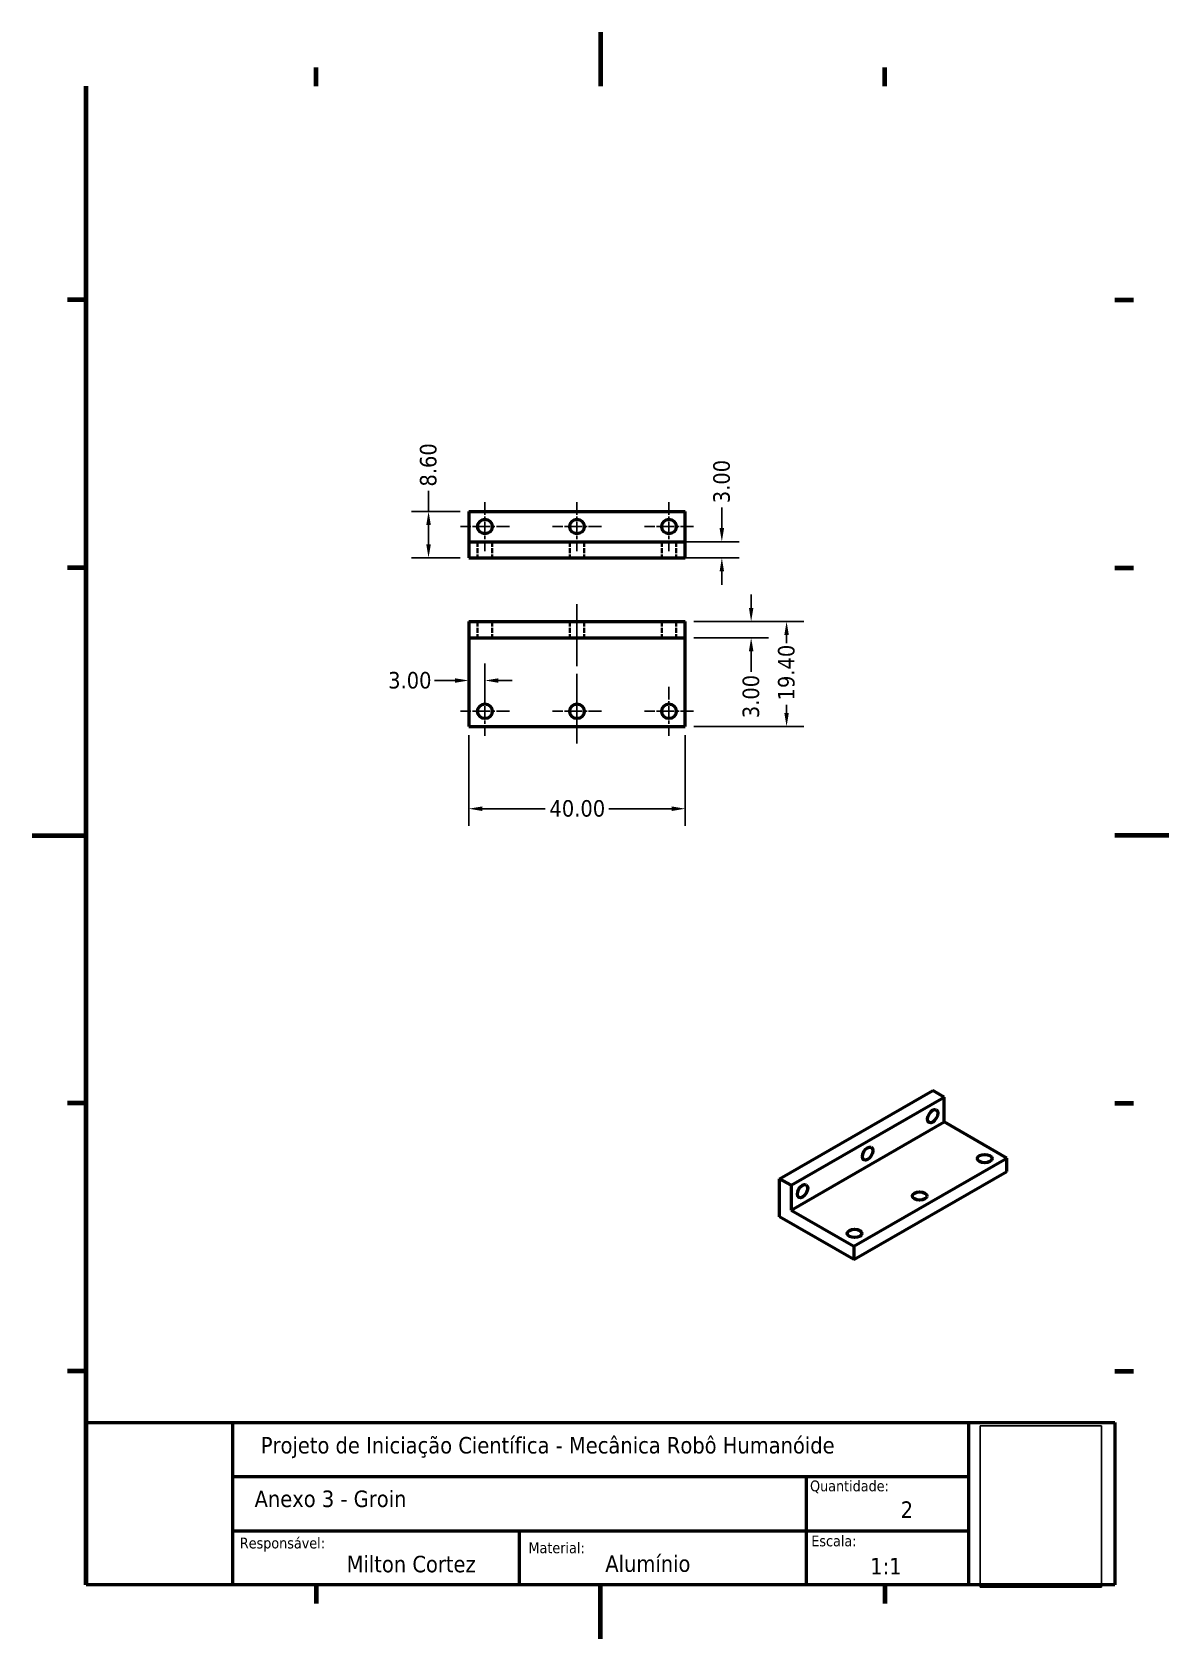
# Model space of a CAD drawing. Header units: millimetres. Extents: x 0 to 210, y 0 to 297.
import ezdxf

# ---------------------------------------------------------------- set-up
doc = ezdxf.new("R2010")
doc.units = ezdxf.units.MM
doc.linetypes.add('CHAIN', pattern=[0.7087, 0.4724, -0.0591, 0.1181, -0.0591])
doc.linetypes.add('DASHED', pattern=[0.2067, 0.1654, -0.0413])
for name, color, linetype, lineweight in [('Border (ANSI)', 7, 'Continuous', 70), ('Center Mark (ANSI)', 7, 'Continuous', 25), ('Centerline (ANSI)', 7, 'Continuous', 25), ('Dimension (ANSI)', 7, 'Continuous', 25), ('Hidden (ANSI)', 7, 'DASHED', 35), ('Title (ANSI)', 7, 'Continuous', 50), ('Visible (ANSI)', 7, 'Continuous', 50)]:
    doc.layers.add(name, color=color, linetype=linetype, lineweight=lineweight)
doc.styles.add('Note Text (ANSI)', font='TAHOMA.TTF')
doc.dimstyles.new('Default - mm (ANSI)', dxfattribs={"dimtxt": 3.048, "dimasz": 2.5, "dimexe": 3.175, "dimexo": 1.6002, "dimgap": 0.8, "dimtad": 0, "dimtoh": 1, "dimrnd": 1e-08, "dimzin": 4, "dimdsep": 46, "dimtxsty": 'Note Text (ANSI)', "dimcen": 0.09, "dimdle": 10, "dimclrd": 256, "dimclre": 256, "dimclrt": 256, "dimadec": 1, "dimazin": 1, "dimtfac": 1, "dimtofl": 0, "dimtmove": 0, "dimatfit": 3, "dimfxl": 0, "dimtolj": 1, "dimtzin": 4, "dimlwd": -1, "dimlwe": -1, "dimarcsym": 0})
picture_1 = doc.add_image_def('image1.bmp', size_in_pixel=(452, 603))

# ---------------------------------------------------------------- blocks, each defined once
blk = doc.blocks.new('Borders Default Border')
at = {"layer": 'Border (ANSI)'}
for p, q in [((52.5, 287), (52.5, 290.45)), ((157.5, 287), (157.5, 290.45)), ((10, 247.5), (6.55, 247.5)), ((200, 247.5), (203.45, 247.5)), ((10, 198), (6.55, 198)), ((200, 198), (203.45, 198)), ((10, 99), (6.55, 99)), ((200, 99), (203.45, 99)), ((10, 49.5), (6.55, 49.5)), ((200, 49.5), (203.45, 49.5)), ((52.5, 10), (52.5, 6.55)), ((157.5, 10), (157.5, 6.55))]:
    blk.add_line(p, q, dxfattribs=at)
at = {"layer": 'Border (ANSI)', "flags": 128}
for points in [[(105, 297), (105, 287)], [(10, 10), (10, 287)], [(0, 148.5), (10, 148.5)], [(210, 148.5), (200, 148.5)], [(105, 0), (105, 10)]]:
    blk.add_lwpolyline(points, dxfattribs=at)
blk = doc.blocks.new('*D5')
at = {"layer": 'Defpoints', "color": 0}
for p in [(80.65, 208.41), (73.23, 199.81), (80.65, 199.81)]:
    blk.add_point(p, dxfattribs=at)
at = {"layer": 'Dimension (ANSI)'}
for p, q in [((73.23, 208.41), (73.23, 212.2)), ((79.05, 208.41), (70.06, 208.41)), ((73.23, 202.31), (73.23, 205.91)), ((79.05, 199.81), (70.06, 199.81))]:
    blk.add_line(p, q, dxfattribs=at)
for points in [[(72.82, 205.91), (73.65, 205.91), (73.23, 208.41)], [(72.82, 202.31), (73.65, 202.31), (73.23, 199.81)]]:
    blk.add_solid(points, dxfattribs=at)
at = {"layer": 'Dimension (ANSI)', "insert": (71.64, 213), "char_height": 3.048, "attachment_point": 1, "rotation": 90, "style": 'Note Text (ANSI)'}
blk.add_mtext('\\A1;8.60', dxfattribs=at)
blk = doc.blocks.new('*D6')
at = {"layer": 'Defpoints', "color": 0}
for p in [(80.65, 168.66), (120.65, 168.66), (120.65, 153.45)]:
    blk.add_point(p, dxfattribs=at)
at = {"layer": 'Dimension (ANSI)'}
for p, q in [((80.65, 167.06), (80.65, 150.28)), ((120.65, 167.06), (120.65, 150.28)), ((83.15, 153.45), (94.77, 153.45)), ((118.15, 153.45), (106.54, 153.45))]:
    blk.add_line(p, q, dxfattribs=at)
for points in [[(83.15, 153.87), (83.15, 153.03), (80.65, 153.45)], [(118.15, 153.87), (118.15, 153.03), (120.65, 153.45)]]:
    blk.add_solid(points, dxfattribs=at)
at = {"layer": 'Dimension (ANSI)', "insert": (95.57, 155.04), "char_height": 3.048, "attachment_point": 1, "style": 'Note Text (ANSI)'}
blk.add_mtext('\\A1;40.00', dxfattribs=at)
blk = doc.blocks.new('*D7')
at = {"layer": 'Defpoints', "color": 0}
for p in [(80.65, 202.81), (80.65, 199.81), (127.42, 199.81)]:
    blk.add_point(p, dxfattribs=at)
at = {"layer": 'Dimension (ANSI)'}
for p, q in [((127.42, 205.31), (127.42, 209.12)), ((82.25, 202.81), (130.59, 202.81)), ((82.25, 199.81), (130.59, 199.81)), ((127.42, 197.31), (127.42, 194.81))]:
    blk.add_line(p, q, dxfattribs=at)
for points in [[(127, 205.31), (127.83, 205.31), (127.42, 202.81)], [(127, 197.31), (127.83, 197.31), (127.42, 199.81)]]:
    blk.add_solid(points, dxfattribs=at)
at = {"layer": 'Dimension (ANSI)', "insert": (125.83, 209.92), "char_height": 3.048, "attachment_point": 1, "rotation": 90, "style": 'Note Text (ANSI)'}
blk.add_mtext('\\A1;3.00', dxfattribs=at)
blk = doc.blocks.new('*D8')
at = {"layer": 'Defpoints', "color": 0}
for p in [(120.65, 188.06), (120.65, 168.66), (139.38, 168.66)]:
    blk.add_point(p, dxfattribs=at)
at = {"layer": 'Dimension (ANSI)'}
for p, q in [((122.25, 188.06), (142.55, 188.06)), ((139.38, 185.56), (139.38, 184.06)), ((139.38, 171.16), (139.38, 172.67)), ((122.25, 168.66), (142.55, 168.66))]:
    blk.add_line(p, q, dxfattribs=at)
for points in [[(138.96, 185.56), (139.79, 185.56), (139.38, 188.06)], [(138.96, 171.16), (139.79, 171.16), (139.38, 168.66)]]:
    blk.add_solid(points, dxfattribs=at)
at = {"layer": 'Dimension (ANSI)', "insert": (137.79, 173.47), "char_height": 3.048, "attachment_point": 1, "rotation": 90, "style": 'Note Text (ANSI)'}
blk.add_mtext('\\A1;19.40', dxfattribs=at)
blk = doc.blocks.new('*D9')
at = {"layer": 'Defpoints', "color": 0}
for p in [(120.65, 188.06), (132.83, 188.06), (120.65, 185.06)]:
    blk.add_point(p, dxfattribs=at)
at = {"layer": 'Dimension (ANSI)'}
for p, q in [((132.83, 190.56), (132.83, 193.06)), ((122.25, 188.06), (136.01, 188.06)), ((122.25, 185.06), (136.01, 185.06)), ((132.83, 182.56), (132.83, 178.75))]:
    blk.add_line(p, q, dxfattribs=at)
for points in [[(132.42, 190.56), (133.25, 190.56), (132.83, 188.06)], [(132.42, 182.56), (133.25, 182.56), (132.83, 185.06)]]:
    blk.add_solid(points, dxfattribs=at)
at = {"layer": 'Dimension (ANSI)', "insert": (131.25, 170.18), "char_height": 3.048, "attachment_point": 1, "rotation": 90, "style": 'Note Text (ANSI)'}
blk.add_mtext('\\A1;3.00', dxfattribs=at)
blk = doc.blocks.new('*D10')
at = {"layer": 'Defpoints', "color": 0}
for p in [(80.65, 177.15), (83.65, 177.15), (83.65, 171.46)]:
    blk.add_point(p, dxfattribs=at)
at = {"layer": 'Dimension (ANSI)'}
for p, q in [((83.65, 173.06), (83.65, 180.32)), ((78.15, 177.15), (74.34, 177.15)), ((86.15, 177.15), (88.65, 177.15))]:
    blk.add_line(p, q, dxfattribs=at)
for points in [[(78.15, 177.56), (78.15, 176.73), (80.65, 177.15)], [(86.15, 177.56), (86.15, 176.73), (83.65, 177.15)]]:
    blk.add_solid(points, dxfattribs=at)
at = {"layer": 'Dimension (ANSI)', "insert": (65.77, 178.73), "char_height": 3.048, "attachment_point": 1, "style": 'Note Text (ANSI)'}
blk.add_mtext('\\A1;3.00', dxfattribs=at)
blk = doc.blocks.new('Title Blocks Legenda')
at = {"layer": 'Title (ANSI)'}
for p, q in [((13.26, 171.03), (203.26, 171.03)), ((13.26, 141.03), (13.26, 171.03)), ((40.26, 171.03), (40.26, 141.03)), ((176.26, 171.03), (176.26, 141.03)), ((203.26, 171.03), (203.26, 141.03)), ((40.26, 161.03), (176.26, 161.03)), ((146.26, 161.03), (146.26, 141.03)), ((40.26, 151.03), (176.26, 151.03)), ((93.26, 151.03), (93.26, 141.03)), ((203.26, 141.03), (13.26, 141.03))]:
    blk.add_line(p, q, dxfattribs=at)
at = {"layer": 'Title (ANSI)', "attachment_point": 1, "style": 'Note Text (ANSI)'}
for s, insert, char_height, width in [('Projeto de Iniciação Científica - Mecânica Robô Humanóide', (45.5, 168.35), 3.048, 124.6071), ('\\fTahoma|b0|i0;\\H2.0000;Quantidade:', (146.97, 160.31), 2, 95.1982), ('\\fTahoma|b0|i0;\\H2.0000;Responsável:', (41.63, 149.75), 2, 45.8951), ('\\fTahoma|b0|i0;\\H2.0000;Material:', (94.96, 148.87), 2, 67.2506), ('\\fTahoma|b0|i0;\\H2.0000;Escala:', (147.2, 150.14), 2, 45.6679), ('Milton Cortez', (61.37, 146.39), 3.048, 49.3031), ('Alumínio', (109.15, 146.47), 3.048, 35.7249)]:
    blk.add_mtext(s, dxfattribs=dict(at, insert=insert, char_height=char_height, width=width))
at = {"layer": 'Title (ANSI)', "style": 'Note Text (ANSI)'}
for tag, p in [('Title_001', (44.35, 155.4)), ('Qnt._001', (163.71, 153.4)), ('<1:1>_001', (158.09, 142.95))]:
    blk.add_attdef(tag, p, '', height=3.05, dxfattribs=at)
image = blk.add_image(picture_1, insert=(178.41, 140.56), size_in_units=(22.38, 29.85))
image.dxf.flags = 7

msp = doc.modelspace()

# ---------------------------------------------------------------- linework, layer by layer
at = {"layer": 'Center Mark (ANSI)', "linetype": 'CHAIN', "ltscale": 5.027404}
for p, q in [((83.654, 210.131), (83.654, 201.081)), ((100.654, 210.131), (100.654, 201.081)), ((117.654, 210.131), (117.654, 201.081)), ((88.179, 205.606), (79.129, 205.606)), ((105.179, 205.606), (96.129, 205.606)), ((122.179, 205.606), (113.129, 205.606)), ((83.654, 175.987), (83.654, 166.937)), ((100.654, 175.987), (100.654, 166.937)), ((117.654, 175.987), (117.654, 166.937)), ((88.179, 171.462), (79.129, 171.462)), ((105.179, 171.462), (96.129, 171.462)), ((122.179, 171.462), (113.129, 171.462))]:
    msp.add_line(p, q, dxfattribs=at)
at = {"layer": 'Centerline (ANSI)', "linetype": 'CHAIN', "ltscale": 24.192183}
msp.add_line((100.654, 191.238), (100.654, 165.487), dxfattribs=at)
at = {"layer": 'Hidden (ANSI)', "ltscale": 5.71399}
for p, q in [((82.304, 202.806), (82.304, 199.806)), ((85.004, 202.806), (85.004, 199.806)), ((99.304, 202.806), (99.304, 199.806)), ((102.004, 202.806), (102.004, 199.806)), ((116.304, 202.806), (116.304, 199.806)), ((119.004, 202.806), (119.004, 199.806)), ((82.304, 188.063), (82.304, 185.063)), ((85.004, 188.063), (85.004, 185.063)), ((99.304, 188.063), (99.304, 185.063)), ((102.004, 188.063), (102.004, 185.063)), ((116.304, 188.063), (116.304, 185.063)), ((119.004, 188.063), (119.004, 185.063))]:
    msp.add_line(p, q, dxfattribs=at)
at = {"layer": 'Visible (ANSI)'}
for p, q in [((80.654, 208.406), (120.654, 208.406)), ((80.654, 208.406), (80.654, 202.806)), ((120.654, 202.806), (120.654, 208.406)), ((80.654, 202.806), (120.654, 202.806)), ((80.654, 202.806), (80.654, 199.806)), ((120.654, 199.806), (120.654, 202.806)), ((80.654, 199.806), (120.654, 199.806)), ((80.654, 188.063), (120.654, 188.063)), ((80.654, 188.063), (80.654, 185.063)), ((120.654, 185.063), (120.654, 188.063)), ((80.654, 185.063), (80.654, 168.662)), ((80.654, 185.063), (120.654, 185.063)), ((120.654, 168.662), (120.654, 185.063)), ((80.654, 168.662), (120.654, 168.662)), ((138.082, 85.056), (166.367, 101.344)), ((168.488, 100.122), (166.367, 101.344)), ((140.204, 83.835), (168.488, 100.122)), ((168.488, 95.544), (168.488, 100.122)), ((140.204, 79.256), (168.488, 95.544)), ((180.085, 88.866), (168.488, 95.544)), ((151.801, 72.578), (180.085, 88.866)), ((151.801, 70.125), (180.085, 86.413)), ((180.085, 86.413), (180.085, 88.866)), ((138.082, 85.056), (140.204, 83.835)), ((138.082, 78.025), (138.082, 85.056)), ((140.204, 83.835), (140.204, 79.256)), ((151.801, 70.125), (138.082, 78.025)), ((140.204, 79.256), (151.801, 72.578)), ((151.801, 72.578), (151.801, 70.125))]:
    msp.add_line(p, q, dxfattribs=at)
for centre in [(83.654, 205.606), (100.654, 205.606), (117.654, 205.606), (83.654, 171.462), (100.654, 171.462), (117.654, 171.462)]:
    msp.add_circle(centre, 1.35, dxfattribs=at)
for centre, major_axis, ratio in [((166.367, 96.612), (0.674, 1.17), 0.5780931), ((154.346, 89.689), (0.674, 1.17), 0.5780931), ((175.984, 88.784), (1.35, 0), 0.5758617), ((142.325, 82.767), (0.674, 1.17), 0.5780931), ((163.963, 81.862), (1.35, 0), 0.5758617), ((151.943, 74.94), (1.35, 0), 0.5758617)]:
    msp.add_ellipse(centre, major_axis=major_axis, ratio=ratio, dxfattribs=at)

# ---------------------------------------------------------------- block references
msp.add_blockref('Borders Default Border', (0, 0))
msp.add_blockref('Title Blocks Legenda', (-3.258, -131.034)).add_auto_attribs({'<1:1>_001': '1:1', 'Qnt._001': '2', 'Title_001': 'Anexo 3 - Groin'})

# ---------------------------------------------------------------- dimensions: what is measured, and where the dimension line sits
at = {"layer": 'Dimension (ANSI)'}
for base, p1, p2, angle, override, picture, middle in [((73.233, 199.806), (80.654, 208.406), (80.654, 199.806), 270, {"dimtoh": 0, "dimdec": 2, "dimtp": 0, "dimtm": 0, "dimtdec": 2, "dimatfit": 2}, '*D5', (73.233, 216.904)), ((127.415, 199.806), (80.654, 202.806), (80.654, 199.806), 90, {"dimtoh": 0, "dimdec": 2, "dimtp": 0, "dimtm": 0, "dimtdec": 2, "dimatfit": 1}, '*D7', (127.415, 213.804)), ((132.835, 188.063), (120.654, 185.063), (120.654, 188.063), 270, {"dimtoh": 0, "dimdec": 2, "dimtp": 0, "dimtm": 0, "dimtdec": 2, "dimatfit": 1}, '*D9', (132.835, 174.064)), ((139.375, 168.662), (120.654, 188.063), (120.654, 168.662), 270, {"dimtoh": 0, "dimdec": 2, "dimtp": 0, "dimtm": 0, "dimtdec": 2, "dimatfit": 1}, '*D8', (139.375, 178.362)), ((83.654, 177.146), (80.654, 177.146), (83.654, 171.462), 180, {"dimtoh": 0, "dimdec": 2, "dimse1": 1, "dimtp": 0, "dimtm": 0, "dimtdec": 2, "dimatfit": 1}, '*D10', (69.655, 177.146)), ((120.654, 153.451), (80.654, 168.662), (120.654, 168.662), 180, {"dimtoh": 0, "dimdec": 2, "dimtp": 0, "dimtm": 0, "dimtdec": 2, "dimatfit": 1}, '*D6', (100.654, 153.451))]:
    dim = msp.add_linear_dim(base=base, p1=p1, p2=p2, angle=angle, dimstyle='Default - mm (ANSI)', override=override, dxfattribs=at)
    dim.commit()
    dim.dimension.update_dxf_attribs({"geometry": picture, "text_midpoint": middle, "dimtype": 160})

doc.saveas('drawing.dxf')
